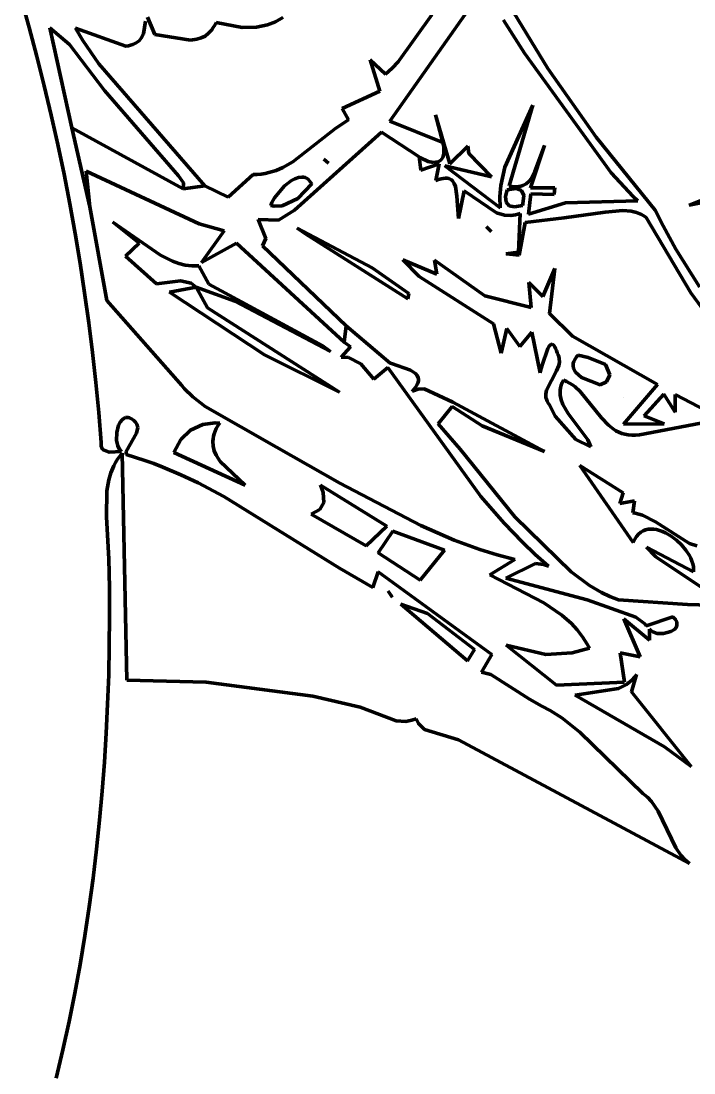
# Model space of a CAD drawing. Header units: millimetres. Extents: x 0 to 10.4, y 0 to 8.2.
# Drawn here: x 3.572 to 4.476, y 2.363 to 3.778 of the extents above; entities that cross this region are included whole.
import ezdxf

# ---------------------------------------------------------------- set-up
doc = ezdxf.new("R2010")
doc.units = ezdxf.units.MM
for name, color, linetype, lineweight in [('color#000000ff', 7, 'CONTINUOUS', 100), ('color#929292ff', 7, 'CONTINUOUS', 100), ('color#ffffffff', 7, 'CONTINUOUS', 100)]:
    doc.layers.add(name, color=color, linetype=linetype, lineweight=lineweight)

msp = doc.modelspace()

# ---------------------------------------------------------------- linework, layer by layer
at = {"layer": 'color#000000ff'}
for p, q in [((3.5827, 3.7696), (3.5717, 3.8087)), ((4.2287, 3.7983), (4.28, 3.7143)), ((3.739, 3.7783), (3.7364, 3.7612)), ((3.7517, 3.76), (3.7416, 3.7833)), ((3.9235, 3.7831), (3.9136, 3.7772)), ((4.2486, 3.7353), (4.2204, 3.7796)), ((3.5931, 3.7305), (3.5827, 3.7696)), ((3.6369, 3.7468), (3.6102, 3.7693)), ((3.6102, 3.7693), (3.6401, 3.6346)), ((3.7127, 3.7446), (3.6449, 3.7685)), ((3.6449, 3.7685), (3.6548, 3.7522)), ((3.8261, 3.7641), (3.8238, 3.7618)), ((3.8282, 3.7666), (3.8261, 3.7641)), ((3.8302, 3.7695), (3.8282, 3.7666)), ((3.8321, 3.7727), (3.8302, 3.7695)), ((3.8338, 3.7763), (3.8321, 3.7727)), ((3.8691, 3.7695), (3.8338, 3.7763)), ((3.8883, 3.7699), (3.8691, 3.7695)), ((3.903, 3.773), (3.8883, 3.7699)), ((3.9136, 3.7772), (3.903, 3.773)), ((3.6548, 3.7522), (3.6761, 3.7209)), ((3.7303, 3.7517), (3.7265, 3.7489)), ((3.7333, 3.7552), (3.7303, 3.7517)), ((3.7364, 3.7612), (3.7333, 3.7552)), ((3.7994, 3.7526), (3.7517, 3.76)), ((3.8082, 3.7537), (3.7994, 3.7526)), ((3.8138, 3.7555), (3.8082, 3.7537)), ((3.819, 3.7581), (3.8138, 3.7555)), ((3.8238, 3.7618), (3.819, 3.7581)), ((3.6839, 3.6849), (3.6369, 3.7468)), ((3.716, 3.7451), (3.7127, 3.7446)), ((3.719, 3.7458), (3.716, 3.7451)), ((3.7218, 3.7466), (3.719, 3.7458)), ((3.7265, 3.7489), (3.7218, 3.7466)), ((3.603, 3.6911), (3.5931, 3.7305)), ((4.3649, 3.5739), (4.2486, 3.7353)), ((3.6761, 3.7209), (3.8189, 3.5567)), ((4.28, 3.7143), (4.3447, 3.6223)), ((3.6123, 3.6517), (3.603, 3.6911)), ((3.7835, 3.57), (3.6839, 3.6849)), ((4.2219, 3.5817), (4.2596, 3.665)), ((4.2596, 3.665), (4.2277, 3.5565)), ((3.6212, 3.6121), (3.6123, 3.6517)), ((4.1388, 3.6149), (4.1287, 3.652)), ((4.1287, 3.652), (4.148, 3.5863)), ((4.4698, 3.5307), (4.7593, 3.6461)), ((3.6401, 3.6346), (3.6643, 3.5282)), ((4.3447, 3.6223), (4.4242, 3.5241)), ((3.6295, 3.5724), (3.6212, 3.6121)), ((4.1399, 3.6093), (4.1388, 3.6149)), ((4.1403, 3.6044), (4.1399, 3.6093)), ((4.148, 3.5863), (4.1722, 3.61)), ((4.1722, 3.61), (4.1737, 3.6003)), ((4.2752, 3.6107), (4.2565, 3.5539)), ((4.2622, 3.5763), (4.2752, 3.6107)), ((4.109, 3.5777), (4.1068, 3.5958)), ((4.1068, 3.5958), (4.1088, 3.5944)), ((4.1088, 3.5944), (4.1189, 3.5893)), ((4.136, 3.5912), (4.1386, 3.5949)), ((4.1386, 3.5949), (4.1401, 3.6001)), ((4.1401, 3.6001), (4.1403, 3.6044)), ((4.1737, 3.6003), (4.2042, 3.5688)), ((4.1339, 3.5863), (4.109, 3.5777)), ((4.1189, 3.5893), (4.1262, 3.5879)), ((4.1262, 3.5879), (4.1323, 3.5888)), ((4.1292, 3.5637), (4.1339, 3.5863)), ((4.1323, 3.5888), (4.136, 3.5912)), ((4.2007, 3.5696), (4.1412, 3.5834)), ((4.1412, 3.5834), (4.2159, 3.5272)), ((4.2165, 3.5572), (4.2219, 3.5817)), ((3.6372, 3.5326), (3.6295, 3.5724)), ((3.7902, 3.5608), (3.7835, 3.57)), ((4.1363, 3.5661), (4.133, 3.5651)), ((4.1394, 3.5667), (4.1363, 3.5661)), ((4.1421, 3.5669), (4.1394, 3.5667)), ((4.1446, 3.5668), (4.1421, 3.5669)), ((4.1468, 3.5663), (4.1446, 3.5668)), ((4.1487, 3.5656), (4.1468, 3.5663)), ((4.2042, 3.5688), (4.2007, 3.5696)), ((4.2543, 3.5626), (4.2574, 3.5667)), ((4.2574, 3.5667), (4.2622, 3.5763)), ((4.3947, 3.5425), (4.3649, 3.5739)), ((3.7897, 3.5525), (3.7902, 3.5608)), ((3.8189, 3.5567), (3.7897, 3.5525)), ((4.133, 3.5651), (4.1292, 3.5637)), ((4.1504, 3.5646), (4.1487, 3.5656)), ((4.1518, 3.5633), (4.1504, 3.5646)), ((4.1541, 3.5599), (4.1518, 3.5633)), ((4.1558, 3.5558), (4.1541, 3.5599)), ((4.1576, 3.5429), (4.1558, 3.5558)), ((4.2153, 3.5423), (4.2165, 3.5572)), ((4.2371, 3.553), (4.2251, 3.5513)), ((4.2277, 3.5565), (4.2314, 3.5558)), ((4.2314, 3.5558), (4.2349, 3.5554)), ((4.2349, 3.5554), (4.2381, 3.5554)), ((4.2447, 3.5504), (4.2371, 3.553)), ((4.2381, 3.5554), (4.241, 3.5556)), ((4.241, 3.5556), (4.2437, 3.5562)), ((4.2437, 3.5562), (4.2462, 3.557)), ((4.2462, 3.557), (4.2506, 3.5594)), ((4.2506, 3.5594), (4.2543, 3.5626)), ((4.2565, 3.5539), (4.2895, 3.5539)), ((4.2895, 3.5539), (4.2885, 3.5449)), ((4.1597, 3.5125), (4.1576, 3.5429)), ((4.1675, 3.5499), (4.1597, 3.5125)), ((4.2107, 3.5202), (4.1675, 3.5499)), ((4.2159, 3.5272), (4.2153, 3.5423)), ((4.2251, 3.5513), (4.2231, 3.5423)), ((4.2231, 3.5423), (4.2237, 3.5345)), ((4.2478, 3.5435), (4.2447, 3.5504)), ((4.2464, 3.5323), (4.2478, 3.5435)), ((4.2572, 3.546), (4.2541, 3.5184)), ((4.2885, 3.5449), (4.2572, 3.546)), ((4.4011, 3.5365), (4.3947, 3.5425)), ((3.6444, 3.4927), (3.6372, 3.5326)), ((3.6643, 3.5282), (3.687, 3.4024)), ((4.2237, 3.5345), (4.2277, 3.5299)), ((4.2277, 3.5299), (4.2351, 3.5285)), ((4.2351, 3.5285), (4.2458, 3.5303)), ((4.2458, 3.5303), (4.2464, 3.5323)), ((4.2541, 3.5184), (4.3035, 3.5336)), ((4.3035, 3.5336), (4.4011, 3.5365)), ((4.3805, 3.5233), (4.3569, 3.5213)), ((4.3917, 3.5224), (4.3805, 3.5233)), ((4.4242, 3.5241), (4.4349, 3.5027)), ((4.5008, 3.537), (4.4698, 3.5307)), ((4.2215, 3.5173), (4.2107, 3.5202)), ((4.2301, 3.5169), (4.2215, 3.5173)), ((4.2362, 3.5177), (4.2301, 3.5169)), ((4.2425, 3.5193), (4.2362, 3.5177)), ((4.2406, 3.4673), (4.2425, 3.5193)), ((4.3018, 3.5134), (4.2492, 3.5072)), ((4.3569, 3.5213), (4.3018, 3.5134)), ((4.3989, 3.5207), (4.3917, 3.5224)), ((4.4057, 3.518), (4.3989, 3.5207)), ((4.409, 3.5163), (4.4057, 3.518)), ((4.4122, 3.5142), (4.409, 3.5163)), ((4.4722, 3.4129), (4.4122, 3.5142)), ((3.6949, 3.5079), (3.7592, 3.4632)), ((3.7305, 3.4797), (3.6949, 3.5079)), ((3.943, 3.4996), (4.0439, 3.4464)), ((3.953, 3.4926), (3.943, 3.4996)), ((4.2492, 3.5072), (4.2412, 3.4635)), ((4.4349, 3.5027), (4.4521, 3.4714)), ((3.6511, 3.4528), (3.6444, 3.4927)), ((4.0919, 3.4048), (3.953, 3.4926)), ((3.7123, 3.4622), (3.7305, 3.4797)), ((4.2237, 3.4651), (4.2406, 3.4673)), ((4.4521, 3.4714), (4.4836, 3.4209)), ((3.6572, 3.4127), (3.6511, 3.4528)), ((3.7538, 3.4248), (3.7123, 3.4622)), ((3.7592, 3.4632), (3.7754, 3.4552)), ((3.7754, 3.4552), (3.7838, 3.4522)), ((4.2412, 3.4635), (4.2237, 3.4651)), ((3.7838, 3.4522), (3.7925, 3.4501)), ((3.7925, 3.4501), (3.8015, 3.4491)), ((3.8015, 3.4491), (3.8062, 3.449)), ((3.8062, 3.449), (3.8109, 3.4492)), ((3.8109, 3.4492), (3.8242, 3.4243)), ((4.0439, 3.4464), (4.0929, 3.4116)), ((3.7862, 3.4289), (3.7538, 3.4248)), ((3.8006, 3.4255), (3.7862, 3.4289)), ((3.8072, 3.4205), (3.8006, 3.4255)), ((3.8242, 3.4243), (3.9774, 3.3415)), ((3.6627, 3.3725), (3.6572, 3.4127)), ((3.8591, 3.4013), (3.8072, 3.4205)), ((4.0929, 3.4116), (4.0919, 3.4048)), ((4.5621, 3.289), (4.4722, 3.4129)), ((3.687, 3.4024), (3.7877, 3.2881)), ((3.9876, 3.3338), (3.8591, 3.4013)), ((3.6677, 3.3323), (3.6627, 3.3725)), ((4.0062, 3.3462), (4.0088, 3.3681)), ((4.0088, 3.3681), (4.0681, 3.3182)), ((3.9774, 3.3415), (3.9876, 3.3338)), ((4.0019, 3.326), (4.0144, 3.3399)), ((4.0144, 3.3399), (4.0062, 3.3462)), ((3.6722, 3.292), (3.6677, 3.3323)), ((4.0121, 3.3258), (4.0019, 3.326)), ((4.0286, 3.3173), (4.0121, 3.3258)), ((4.317, 3.3243), (4.3186, 3.3265)), ((4.3186, 3.3265), (4.3205, 3.3287)), ((4.3205, 3.3287), (4.334, 3.3259)), ((4.334, 3.3259), (4.3573, 3.3164)), ((4.0458, 3.2965), (4.0286, 3.3173)), ((4.0647, 3.3124), (4.0458, 3.2965)), ((4.1899, 3.1388), (4.0647, 3.3124)), ((4.0681, 3.3182), (4.0697, 3.3175)), ((4.0697, 3.3175), (4.0952, 3.3086)), ((4.3138, 3.3144), (4.3141, 3.3182)), ((4.3145, 3.3108), (4.3138, 3.3144)), ((4.3141, 3.3182), (4.3148, 3.3202)), ((4.3148, 3.3202), (4.3157, 3.3222)), ((4.3157, 3.3222), (4.317, 3.3243)), ((4.3573, 3.3164), (4.3634, 3.3025)), ((4.0952, 3.3086), (4.1021, 3.3042)), ((4.1021, 3.3042), (4.1044, 3.3015)), ((4.1044, 3.3015), (4.1057, 3.2983)), ((4.1057, 3.2983), (4.1059, 3.2965)), ((4.3172, 3.3059), (4.3145, 3.3108)), ((4.3251, 3.2989), (4.3172, 3.3059)), ((4.3504, 3.2889), (4.3251, 3.2989)), ((4.3634, 3.3025), (4.3589, 3.2929)), ((3.6761, 3.2517), (3.6722, 3.292)), ((3.7877, 3.2881), (3.7912, 3.2841)), ((3.7912, 3.2841), (3.8025, 3.2729)), ((4.0999, 3.2829), (4.0974, 3.28)), ((4.0995, 3.2811), (4.1056, 3.2832)), ((4.1019, 3.2855), (4.0999, 3.2829)), ((4.1034, 3.288), (4.1019, 3.2855)), ((4.1046, 3.2904), (4.1034, 3.288)), ((4.1054, 3.2926), (4.1046, 3.2904)), ((4.1058, 3.2946), (4.1054, 3.2926)), ((4.1056, 3.2832), (4.1136, 3.2836)), ((4.1059, 3.2965), (4.1058, 3.2946)), ((4.1136, 3.2836), (4.1524, 3.2658)), ((4.3589, 3.2929), (4.3504, 3.2889)), ((3.8025, 3.2729), (3.819, 3.2599)), ((4.0974, 3.28), (4.0995, 3.2811)), ((4.3811, 3.2719), (4.3811, 3.2719)), ((3.819, 3.2599), (3.9153, 3.2053)), ((4.1515, 3.2596), (4.1324, 3.2363)), ((4.1915, 3.2337), (4.1515, 3.2596)), ((4.1524, 3.2658), (4.2753, 3.1991)), ((3.6794, 3.2113), (3.6761, 3.2517)), ((3.7075, 3.2419), (3.7049, 3.2386)), ((3.7104, 3.2441), (3.7075, 3.2419)), ((3.712, 3.2448), (3.7104, 3.2441)), ((3.7137, 3.2452), (3.712, 3.2448)), ((3.7155, 3.2451), (3.7137, 3.2452)), ((3.7174, 3.2447), (3.7155, 3.2451)), ((3.7193, 3.2439), (3.7174, 3.2447)), ((3.7213, 3.2426), (3.7193, 3.2439)), ((3.7234, 3.2409), (3.7213, 3.2426)), ((3.7255, 3.2387), (3.7234, 3.2409)), ((3.7029, 3.2345), (3.7003, 3.2248)), ((3.7049, 3.2386), (3.7029, 3.2345)), ((3.7275, 3.2359), (3.7255, 3.2387)), ((3.727, 3.224), (3.7286, 3.2315)), ((3.7286, 3.2315), (3.7275, 3.2359)), ((3.7996, 3.228), (3.7866, 3.2153)), ((3.816, 3.2355), (3.7996, 3.228)), ((3.8327, 3.2378), (3.816, 3.2355)), ((3.8313, 3.2232), (3.8325, 3.2267)), ((3.8325, 3.2267), (3.8342, 3.2303)), ((3.8388, 3.2376), (3.8327, 3.2378)), ((3.8342, 3.2303), (3.8363, 3.2339)), ((3.8363, 3.2339), (3.8388, 3.2376)), ((4.1324, 3.2363), (4.1619, 3.2026)), ((4.2753, 3.1991), (4.1915, 3.2337)), ((3.7003, 3.2248), (3.7001, 3.2143)), ((3.7001, 3.2143), (3.7018, 3.207)), ((3.7132, 3.1995), (3.727, 3.224)), ((3.7866, 3.2153), (3.7771, 3.1979)), ((3.8295, 3.213), (3.8298, 3.2163)), ((3.83, 3.2066), (3.8295, 3.213)), ((3.8298, 3.2163), (3.8303, 3.2197)), ((3.8303, 3.2197), (3.8313, 3.2232)), ((3.6795, 3.2066), (3.6794, 3.2113)), ((3.6812, 3.2022), (3.6795, 3.2066)), ((3.6902, 3.1982), (3.6812, 3.2022)), ((3.7067, 3.1994), (3.6902, 3.1982)), ((3.7018, 3.207), (3.7038, 3.2028)), ((3.7038, 3.2028), (3.7067, 3.1994)), ((3.7129, 3.1951), (3.7132, 3.1995)), ((3.7771, 3.1979), (3.873, 3.1538)), ((3.8315, 3.2004), (3.83, 3.2066)), ((3.8341, 3.1944), (3.8315, 3.2004)), ((3.9153, 3.2053), (4.0004, 3.1566)), ((4.1619, 3.2026), (4.2356, 3.1114)), ((3.6963, 3.18), (3.6986, 3.1844)), ((3.6986, 3.1844), (3.7013, 3.1888)), ((3.7013, 3.1888), (3.7044, 3.193)), ((3.7044, 3.193), (3.7078, 3.1972)), ((3.7078, 3.1972), (3.714, 2.8918)), ((3.7255, 3.1914), (3.7129, 3.1951)), ((3.738, 3.1874), (3.7255, 3.1914)), ((3.7503, 3.183), (3.738, 3.1874)), ((3.8394, 3.1858), (3.8341, 3.1944)), ((3.873, 3.1538), (3.8394, 3.1858)), ((3.6896, 3.1613), (3.6924, 3.1708)), ((3.6924, 3.1708), (3.6963, 3.18)), ((3.7625, 3.1783), (3.7503, 3.183)), ((3.7864, 3.1681), (3.7625, 3.1783)), ((4.3948, 3.0767), (4.323, 3.1805)), ((4.323, 3.1805), (4.3813, 3.1435)), ((3.6871, 3.1466), (3.6896, 3.1613)), ((3.8099, 3.157), (3.7864, 3.1681)), ((3.8443, 3.1386), (3.8099, 3.157)), ((4.0004, 3.1566), (4.1091, 3.0996)), ((3.6867, 3.111), (3.6871, 3.1466)), ((3.9742, 3.154), (3.978, 3.1441)), ((4.0633, 3.0989), (3.9742, 3.154)), ((3.978, 3.1441), (3.9789, 3.1309)), ((4.3813, 3.1435), (4.3767, 3.1292)), ((3.9997, 3.0425), (3.8443, 3.1386)), ((3.9789, 3.1309), (3.9735, 3.1212)), ((4.221, 3.1029), (4.1899, 3.1388)), ((4.3767, 3.1292), (4.3966, 3.133)), ((4.3966, 3.133), (4.3942, 3.1169)), ((3.9735, 3.1212), (3.9619, 3.1148)), ((3.9619, 3.1148), (4.0356, 3.0726)), ((4.3942, 3.1169), (4.3975, 3.1164)), ((4.3975, 3.1164), (4.4072, 3.1138)), ((4.4072, 3.1138), (4.4248, 3.1047)), ((3.6897, 3.055), (3.6867, 3.111)), ((4.0356, 3.0726), (4.0633, 3.0989)), ((4.1091, 3.0996), (4.154, 3.0802)), ((4.2457, 3.0772), (4.221, 3.1029)), ((4.2356, 3.1114), (4.3113, 3.0375)), ((4.4248, 3.1047), (4.4703, 3.0755)), ((4.0717, 3.092), (4.0517, 3.0628)), ((4.1411, 3.0667), (4.0717, 3.092)), ((4.3993, 3.085), (4.3969, 3.0812)), ((4.402, 3.0881), (4.3993, 3.085)), ((4.4049, 3.0906), (4.402, 3.0881)), ((4.4081, 3.0925), (4.4049, 3.0906)), ((4.4114, 3.0938), (4.4081, 3.0925)), ((4.4149, 3.0946), (4.4114, 3.0938)), ((4.4186, 3.095), (4.4149, 3.0946)), ((4.4224, 3.0948), (4.4186, 3.095)), ((4.4262, 3.0942), (4.4224, 3.0948)), ((4.4301, 3.0932), (4.4262, 3.0942)), ((4.434, 3.0918), (4.4301, 3.0932)), ((4.4379, 3.09), (4.434, 3.0918)), ((4.4456, 3.0856), (4.4379, 3.09)), ((4.4529, 3.08), (4.4456, 3.0856)), ((4.154, 3.0802), (4.1885, 3.0675)), ((4.263, 3.0608), (4.2457, 3.0772)), ((4.3969, 3.0812), (4.3948, 3.0767)), ((4.425, 3.0577), (4.4124, 3.0708)), ((4.4124, 3.0708), (4.4757, 3.0376)), ((4.4596, 3.0737), (4.4529, 3.08)), ((4.4654, 3.0667), (4.4596, 3.0737)), ((4.4703, 3.0755), (4.4801, 3.0726)), ((4.0517, 3.0628), (4.1082, 3.0261)), ((4.1082, 3.0261), (4.1411, 3.0667)), ((4.1885, 3.0675), (4.2119, 3.0602)), ((4.2119, 3.0602), (4.2356, 3.0538)), ((4.2809, 3.045), (4.263, 3.0608)), ((4.4927, 3.0125), (4.425, 3.0577)), ((4.4702, 3.0594), (4.4654, 3.0667)), ((4.4721, 3.0556), (4.4702, 3.0594)), ((3.6904, 3.016), (3.6897, 3.055)), ((4.0448, 3.0165), (3.9997, 3.0425)), ((4.2356, 3.0538), (4.2021, 3.0336)), ((4.2236, 3.029), (4.2632, 3.0485)), ((4.2632, 3.0485), (4.274, 3.0475)), ((4.274, 3.0475), (4.2809, 3.045)), ((4.4736, 3.0519), (4.4721, 3.0556)), ((4.4748, 3.0482), (4.4736, 3.0519)), ((4.4755, 3.0446), (4.4748, 3.0482)), ((4.4758, 3.041), (4.4755, 3.0446)), ((4.0517, 3.0373), (4.0448, 3.0165)), ((4.2045, 2.9263), (4.0517, 3.0373)), ((4.2021, 3.0336), (4.2746, 2.9956)), ((4.3328, 2.9997), (4.2236, 3.029)), ((4.3113, 3.0375), (4.3359, 3.0189)), ((4.4757, 3.0376), (4.4758, 3.041)), ((3.6906, 2.9769), (3.6904, 3.016)), ((4.3359, 3.0189), (4.3519, 3.0095)), ((4.0654, 3.0115), (4.0707, 3.0035)), ((4.0695, 3.0053), (4.0654, 3.0115)), ((4.0707, 3.0035), (4.0695, 3.0053)), ((4.398, 2.9763), (4.3328, 2.9997)), ((4.3519, 3.0095), (4.3631, 3.0041)), ((4.3631, 3.0041), (4.3749, 2.9996)), ((4.0824, 2.994), (4.1179, 2.9816)), ((4.1717, 2.9179), (4.0824, 2.994)), ((4.2746, 2.9956), (4.2986, 2.9793)), ((4.3749, 2.9996), (4.4677, 2.9933)), ((4.4677, 2.9933), (4.5166, 2.992)), ((3.6903, 2.9378), (3.6906, 2.9769)), ((4.1179, 2.9816), (4.1815, 2.9331)), ((4.2986, 2.9793), (4.3116, 2.9679)), ((4.404, 2.923), (4.3821, 2.9744)), ((4.3821, 2.9744), (4.4166, 2.9453)), ((4.4101, 2.9673), (4.398, 2.9763)), ((4.4479, 2.9768), (4.4123, 2.965)), ((4.4498, 2.975), (4.4479, 2.9768)), ((4.4513, 2.9733), (4.4498, 2.975)), ((4.4524, 2.9716), (4.4513, 2.9733)), ((4.4531, 2.97), (4.4524, 2.9716)), ((4.3116, 2.9679), (4.3194, 2.9595)), ((4.3194, 2.9595), (4.3266, 2.9502)), ((4.4123, 2.965), (4.4101, 2.9673)), ((4.4166, 2.9453), (4.4167, 2.9604)), ((4.4167, 2.9604), (4.4181, 2.959)), ((4.4181, 2.959), (4.4212, 2.9567)), ((4.4454, 2.957), (4.45, 2.96)), ((4.45, 2.96), (4.4522, 2.9625)), ((4.4522, 2.9625), (4.4534, 2.9653)), ((4.4535, 2.9683), (4.4531, 2.97)), ((4.4534, 2.9653), (4.4535, 2.9683)), ((4.3266, 2.9502), (4.3329, 2.9402)), ((4.4212, 2.9567), (4.427, 2.9547)), ((4.427, 2.9547), (4.4354, 2.9543)), ((4.4354, 2.9543), (4.4454, 2.957)), ((3.6895, 2.8987), (3.6903, 2.9378)), ((4.1815, 2.9331), (4.1717, 2.9179)), ((4.2774, 2.9264), (4.2237, 2.939)), ((4.2237, 2.939), (4.2917, 2.8848)), ((4.3357, 2.9348), (4.3126, 2.9283)), ((4.3329, 2.9402), (4.3357, 2.9348)), ((4.1905, 2.9027), (4.2045, 2.9263)), ((4.3126, 2.9283), (4.2774, 2.9264)), ((4.3829, 2.8889), (4.377, 2.9287)), ((4.377, 2.9287), (4.404, 2.923)), ((4.2033, 2.8995), (4.1905, 2.9027)), ((3.6881, 2.8596), (3.6895, 2.8987)), ((3.714, 2.8918), (3.8204, 2.8889)), ((3.8204, 2.8889), (3.9641, 2.8702)), ((4.2551, 2.8663), (4.2033, 2.8995)), ((4.2917, 2.8848), (4.3829, 2.8889)), ((4.3928, 2.8917), (4.3857, 2.8858)), ((4.3924, 2.8759), (4.399, 2.8994)), ((4.3971, 2.8967), (4.3928, 2.8917)), ((4.399, 2.8994), (4.3971, 2.8967)), ((4.375, 2.8803), (4.3165, 2.8717)), ((4.3857, 2.8858), (4.375, 2.8803)), ((4.4726, 2.7756), (4.3924, 2.8759)), ((3.6863, 2.8205), (3.6881, 2.8596)), ((3.9641, 2.8702), (4.0275, 2.8555)), ((4.272, 2.8566), (4.2551, 2.8663)), ((4.3165, 2.8717), (4.4369, 2.802)), ((4.0275, 2.8555), (4.0759, 2.8368)), ((4.2832, 2.8508), (4.272, 2.8566)), ((4.2989, 2.8409), (4.2832, 2.8508)), ((4.0759, 2.8368), (4.0891, 2.8361)), ((4.0891, 2.8361), (4.0972, 2.8377)), ((4.0972, 2.8377), (4.1027, 2.8398)), ((4.1027, 2.8398), (4.1062, 2.8333)), ((4.1062, 2.8333), (4.114, 2.8253)), ((4.3231, 2.8217), (4.2989, 2.8409)), ((3.6838, 2.7814), (3.6863, 2.8205)), ((4.114, 2.8253), (4.1596, 2.8116)), ((4.4078, 2.7393), (4.3231, 2.8217)), ((4.1596, 2.8116), (4.4705, 2.645)), ((4.4369, 2.802), (4.4726, 2.7756)), ((3.6809, 2.7423), (3.6838, 2.7814)), ((3.6773, 2.7033), (3.6809, 2.7423)), ((4.414, 2.7342), (4.4078, 2.7393)), ((4.4194, 2.7285), (4.414, 2.7342)), ((4.4282, 2.7157), (4.4194, 2.7285)), ((3.6732, 2.6644), (3.6773, 2.7033)), ((4.4519, 2.6661), (4.4282, 2.7157)), ((3.6685, 2.6255), (3.6732, 2.6644)), ((4.4587, 2.6564), (4.4519, 2.6661)), ((4.4642, 2.6504), (4.4587, 2.6564)), ((4.4705, 2.645), (4.4642, 2.6504)), ((3.6633, 2.5867), (3.6685, 2.6255)), ((3.6574, 2.548), (3.6633, 2.5867)), ((3.651, 2.5094), (3.6574, 2.548)), ((3.6439, 2.4709), (3.651, 2.5094)), ((3.6362, 2.4325), (3.6439, 2.4709)), ((3.6279, 2.3943), (3.6362, 2.4325)), ((3.619, 2.3562), (3.6279, 2.3943))]:
    msp.add_line(p, q, dxfattribs=at)
at = {"layer": 'color#929292ff'}
for p, q in [((4.1739, 3.7942), (4.0676, 3.6438)), ((4.0786, 3.7236), (4.1241, 3.7866)), ((4.0541, 3.6839), (4.041, 3.7259)), ((4.041, 3.7259), (4.0617, 3.707)), ((4.0705, 3.715), (4.0786, 3.7236)), ((4.0617, 3.707), (4.0705, 3.715)), ((4.0035, 3.6607), (4.0541, 3.6839)), ((4.012, 3.6456), (4.0035, 3.6607)), ((3.9947, 3.6343), (4.012, 3.6456)), ((4.0676, 3.6438), (4.1388, 3.6149)), ((3.6643, 3.5282), (3.6401, 3.6346)), ((3.6401, 3.6346), (3.7897, 3.5525)), ((3.9371, 3.5889), (3.9947, 3.6343)), ((4.0565, 3.6287), (3.9393, 3.5237)), ((4.1068, 3.5958), (4.0565, 3.6287)), ((4.1388, 3.6149), (4.1399, 3.6093)), ((4.1399, 3.6093), (4.1403, 3.6044)), ((4.1088, 3.5944), (4.1068, 3.5958)), ((4.1189, 3.5893), (4.1088, 3.5944)), ((4.1386, 3.5949), (4.136, 3.5912)), ((4.1401, 3.6001), (4.1386, 3.5949)), ((4.1403, 3.6044), (4.1401, 3.6001)), ((3.9145, 3.5774), (3.9238, 3.5814)), ((3.9238, 3.5814), (3.9371, 3.5889)), ((3.9787, 3.5927), (3.9849, 3.5872)), ((3.9849, 3.5872), (3.9787, 3.5927)), ((4.1262, 3.5879), (4.1189, 3.5893)), ((4.1323, 3.5888), (4.1262, 3.5879)), ((4.136, 3.5912), (4.1323, 3.5888)), ((3.8112, 3.5055), (3.6591, 3.5764)), ((3.6591, 3.5764), (3.6643, 3.5282)), ((3.8502, 3.5412), (3.8836, 3.572)), ((3.8836, 3.572), (3.8891, 3.5721)), ((3.8891, 3.5721), (3.8944, 3.5725)), ((3.8944, 3.5725), (3.8997, 3.5733)), ((3.8997, 3.5733), (3.9047, 3.5744)), ((3.9047, 3.5744), (3.9145, 3.5774)), ((3.9399, 3.5662), (3.9351, 3.5637)), ((3.9447, 3.5679), (3.9399, 3.5662)), ((3.9492, 3.5684), (3.9447, 3.5679)), ((3.9514, 3.5682), (3.9492, 3.5684)), ((3.9535, 3.5677), (3.9514, 3.5682)), ((3.9556, 3.5668), (3.9535, 3.5677)), ((3.9575, 3.5655), (3.9556, 3.5668)), ((3.7897, 3.5525), (3.8189, 3.5567)), ((3.8189, 3.5567), (3.8502, 3.5412)), ((3.9257, 3.5565), (3.9125, 3.5407)), ((3.9351, 3.5637), (3.9257, 3.5565)), ((3.9439, 3.5394), (3.9624, 3.5592)), ((3.9592, 3.5638), (3.9575, 3.5655)), ((3.9609, 3.5617), (3.9592, 3.5638)), ((3.9624, 3.5592), (3.9609, 3.5617)), ((3.9125, 3.5407), (3.9089, 3.5341)), ((3.9227, 3.5299), (3.9439, 3.5394)), ((3.9089, 3.5341), (3.9076, 3.5303)), ((3.9076, 3.5303), (3.9118, 3.5295)), ((3.9118, 3.5295), (3.9227, 3.5299)), ((3.9393, 3.5237), (3.9178, 3.5103)), ((3.9178, 3.5103), (3.8904, 3.5114)), ((3.8904, 3.5114), (3.9006, 3.4857)), ((3.8448, 3.4959), (3.8112, 3.5055)), ((3.8145, 3.4536), (3.8448, 3.4959)), ((4.1976, 3.5013), (4.2037, 3.4952)), ((4.2037, 3.4952), (4.1976, 3.5013)), ((3.9006, 3.4857), (3.8962, 3.4758)), ((3.8615, 3.4794), (3.8145, 3.4536)), ((4.0062, 3.3462), (3.8615, 3.4794)), ((3.8962, 3.4758), (4.0088, 3.3681)), ((4.085, 3.4571), (4.1306, 3.438)), ((4.1067, 3.4348), (4.085, 3.4571)), ((4.1306, 3.438), (4.1275, 3.4565)), ((4.1275, 3.4565), (4.1954, 3.4087)), ((4.2732, 3.4078), (4.2892, 3.4454)), ((4.2892, 3.4454), (4.2821, 3.385)), ((4.2069, 3.3708), (4.1067, 3.4348)), ((4.2576, 3.3929), (4.2543, 3.4268)), ((4.2543, 3.4268), (4.2732, 3.4078)), ((3.7711, 3.4134), (3.8072, 3.4205)), ((3.8992, 3.3292), (3.7711, 3.4134)), ((3.8072, 3.4205), (3.8222, 3.3925)), ((4.1954, 3.4087), (4.2576, 3.3929)), ((3.8222, 3.3925), (3.9998, 3.279)), ((4.2821, 3.385), (4.3132, 3.3542)), ((4.0088, 3.3681), (4.0062, 3.3462)), ((4.2171, 3.3314), (4.2069, 3.3708)), ((4.2249, 3.3646), (4.2171, 3.3314)), ((4.2423, 3.3404), (4.2249, 3.3646)), ((4.2582, 3.3596), (4.2423, 3.3404)), ((4.2696, 3.305), (4.2582, 3.3596)), ((4.3132, 3.3542), (4.4274, 3.2895)), ((4.2816, 3.3409), (4.2797, 3.3378)), ((4.2835, 3.3428), (4.2816, 3.3409)), ((4.2845, 3.3434), (4.2835, 3.3428)), ((4.2855, 3.3435), (4.2845, 3.3434)), ((4.2864, 3.3433), (4.2855, 3.3435)), ((4.2874, 3.3426), (4.2864, 3.3433)), ((4.2884, 3.3415), (4.2874, 3.3426)), ((4.2894, 3.3399), (4.2884, 3.3415)), ((4.2904, 3.3378), (4.2894, 3.3399)), ((3.9998, 3.279), (3.8992, 3.3292)), ((4.2797, 3.3378), (4.2722, 3.3154)), ((4.2914, 3.3351), (4.2904, 3.3378)), ((4.2924, 3.3319), (4.2914, 3.3351)), ((4.2937, 3.3293), (4.2924, 3.3319)), ((4.2947, 3.3269), (4.2937, 3.3293)), ((4.2952, 3.3244), (4.2947, 3.3269)), ((4.3186, 3.3265), (4.317, 3.3243)), ((4.3205, 3.3287), (4.3186, 3.3265)), ((4.334, 3.3259), (4.3205, 3.3287)), ((4.3573, 3.3164), (4.334, 3.3259)), ((4.2722, 3.3154), (4.2702, 3.3076)), ((4.2917, 3.3077), (4.2945, 3.3148)), ((4.2945, 3.3148), (4.2954, 3.3195)), ((4.2954, 3.3195), (4.2952, 3.3244)), ((4.3141, 3.3182), (4.3138, 3.3144)), ((4.3138, 3.3144), (4.3145, 3.3108)), ((4.3148, 3.3202), (4.3141, 3.3182)), ((4.3157, 3.3222), (4.3148, 3.3202)), ((4.317, 3.3243), (4.3157, 3.3222)), ((4.3634, 3.3025), (4.3573, 3.3164)), ((4.2702, 3.3076), (4.2696, 3.305)), ((4.2781, 3.2818), (4.2917, 3.3077)), ((4.3145, 3.3108), (4.3172, 3.3059)), ((4.3172, 3.3059), (4.3251, 3.2989)), ((4.3251, 3.2989), (4.3504, 3.2889)), ((4.3589, 3.2929), (4.3634, 3.3025)), ((4.2969, 3.285), (4.2964, 3.2816)), ((4.2978, 3.2884), (4.2969, 3.285)), ((4.2991, 3.2919), (4.2978, 3.2884)), ((4.3008, 3.2954), (4.2991, 3.2919)), ((4.3051, 3.2935), (4.3008, 3.2954)), ((4.3092, 3.2914), (4.3051, 3.2935)), ((4.313, 3.2889), (4.3092, 3.2914)), ((4.3166, 3.2862), (4.313, 3.2889)), ((4.3234, 3.2801), (4.3166, 3.2862)), ((4.3504, 3.2889), (4.3589, 3.2929)), ((4.4274, 3.2895), (4.3817, 3.236)), ((4.2772, 3.2769), (4.2781, 3.2818)), ((4.2774, 3.272), (4.2772, 3.2769)), ((4.278, 3.2696), (4.2774, 3.272)), ((4.2789, 3.2671), (4.278, 3.2696)), ((4.2964, 3.2816), (4.2963, 3.2783)), ((4.2963, 3.2783), (4.2964, 3.2751)), ((4.2964, 3.2751), (4.2977, 3.2687)), ((4.2977, 3.2687), (4.3001, 3.2625)), ((4.3522, 3.2444), (4.3234, 3.2801)), ((4.3811, 3.2719), (4.3811, 3.2719)), ((4.4094, 3.2472), (4.4357, 3.2763)), ((4.4357, 3.2763), (4.4512, 3.2522)), ((4.4512, 3.2522), (4.451, 3.2761)), ((4.451, 3.2761), (4.5144, 3.2429)), ((4.2803, 3.2645), (4.2789, 3.2671)), ((4.282, 3.262), (4.2803, 3.2645)), ((4.2896, 3.2469), (4.282, 3.262)), ((4.3001, 3.2625), (4.3072, 3.2504)), ((4.3174, 3.2155), (4.2896, 3.2469)), ((4.3072, 3.2504), (4.3335, 3.2148)), ((4.3613, 3.2349), (4.3522, 3.2444)), ((4.5144, 3.2429), (4.4031, 3.2217)), ((4.4361, 3.2363), (4.4094, 3.2472)), ((4.3679, 3.2296), (4.3613, 3.2349)), ((4.3715, 3.2273), (4.3679, 3.2296)), ((4.3753, 3.2253), (4.3715, 3.2273)), ((4.3817, 3.236), (4.4361, 3.2363)), ((4.3377, 3.2056), (4.3174, 3.2155)), ((4.3335, 3.2148), (4.3377, 3.2056)), ((4.3793, 3.2237), (4.3753, 3.2253)), ((4.3835, 3.2225), (4.3793, 3.2237)), ((4.388, 3.2216), (4.3835, 3.2225)), ((4.3927, 3.2212), (4.388, 3.2216)), ((4.3977, 3.2212), (4.3927, 3.2212)), ((4.4031, 3.2217), (4.3977, 3.2212))]:
    msp.add_line(p, q, dxfattribs=at)
at = {"layer": 'color#ffffffff'}
for p, q in [((3.5717, 3.8087), (3.5827, 3.7696)), ((4.0676, 3.6438), (4.1739, 3.7942)), ((4.28, 3.7143), (4.2287, 3.7983)), ((3.7364, 3.7612), (3.739, 3.7783)), ((3.7416, 3.7833), (3.7517, 3.76)), ((3.9136, 3.7772), (3.9235, 3.7831)), ((4.1241, 3.7866), (4.0786, 3.7236)), ((4.2204, 3.7796), (4.2486, 3.7353)), ((3.5827, 3.7696), (3.5931, 3.7305)), ((3.6102, 3.7693), (3.6369, 3.7468)), ((3.6401, 3.6346), (3.6102, 3.7693)), ((3.6548, 3.7522), (3.6449, 3.7685)), ((3.6449, 3.7685), (3.7127, 3.7446)), ((3.8238, 3.7618), (3.8261, 3.7641)), ((3.8261, 3.7641), (3.8282, 3.7666)), ((3.8282, 3.7666), (3.8302, 3.7695)), ((3.8302, 3.7695), (3.8321, 3.7727)), ((3.8321, 3.7727), (3.8338, 3.7763)), ((3.8338, 3.7763), (3.8691, 3.7695)), ((3.8691, 3.7695), (3.8883, 3.7699)), ((3.8883, 3.7699), (3.903, 3.773)), ((3.903, 3.773), (3.9136, 3.7772)), ((3.6761, 3.7209), (3.6548, 3.7522)), ((3.7265, 3.7489), (3.7303, 3.7517)), ((3.7303, 3.7517), (3.7333, 3.7552)), ((3.7333, 3.7552), (3.7364, 3.7612)), ((3.7517, 3.76), (3.7994, 3.7526)), ((3.7994, 3.7526), (3.8082, 3.7537)), ((3.8082, 3.7537), (3.8138, 3.7555)), ((3.8138, 3.7555), (3.819, 3.7581)), ((3.819, 3.7581), (3.8238, 3.7618)), ((3.6369, 3.7468), (3.6839, 3.6849)), ((3.7127, 3.7446), (3.716, 3.7451)), ((3.716, 3.7451), (3.719, 3.7458)), ((3.719, 3.7458), (3.7218, 3.7466)), ((3.7218, 3.7466), (3.7265, 3.7489)), ((3.5931, 3.7305), (3.603, 3.6911)), ((4.0617, 3.707), (4.041, 3.7259)), ((4.041, 3.7259), (4.0541, 3.6839)), ((4.0786, 3.7236), (4.0705, 3.715)), ((4.2486, 3.7353), (4.3649, 3.5739)), ((3.8189, 3.5567), (3.6761, 3.7209)), ((4.0705, 3.715), (4.0617, 3.707)), ((4.3447, 3.6223), (4.28, 3.7143)), ((3.603, 3.6911), (3.6123, 3.6517)), ((3.6839, 3.6849), (3.7835, 3.57)), ((4.0541, 3.6839), (4.0035, 3.6607)), ((4.2596, 3.665), (4.2219, 3.5817)), ((4.2277, 3.5565), (4.2596, 3.665)), ((3.6123, 3.6517), (3.6212, 3.6121)), ((4.0035, 3.6607), (4.012, 3.6456)), ((4.148, 3.5863), (4.1287, 3.652)), ((4.1287, 3.652), (4.1388, 3.6149)), ((4.012, 3.6456), (3.9947, 3.6343)), ((4.1388, 3.6149), (4.0676, 3.6438)), ((4.7593, 3.6461), (4.4698, 3.5307)), ((3.7897, 3.5525), (3.6401, 3.6346)), ((3.9947, 3.6343), (3.9371, 3.5889)), ((3.9393, 3.5237), (4.0565, 3.6287)), ((4.0565, 3.6287), (4.1068, 3.5958)), ((4.4242, 3.5241), (4.3447, 3.6223)), ((3.6212, 3.6121), (3.6295, 3.5724)), ((4.1722, 3.61), (4.148, 3.5863)), ((4.1737, 3.6003), (4.1722, 3.61)), ((4.2565, 3.5539), (4.2752, 3.6107)), ((4.2752, 3.6107), (4.2622, 3.5763)), ((4.1068, 3.5958), (4.109, 3.5777)), ((4.2042, 3.5688), (4.1737, 3.6003)), ((3.9238, 3.5814), (3.9145, 3.5774)), ((3.9371, 3.5889), (3.9238, 3.5814)), ((3.9787, 3.5927), (3.9849, 3.5872)), ((3.9849, 3.5872), (3.9787, 3.5927)), ((4.109, 3.5777), (4.1339, 3.5863)), ((4.1339, 3.5863), (4.1292, 3.5637)), ((4.2159, 3.5272), (4.1412, 3.5834)), ((4.1412, 3.5834), (4.2007, 3.5696)), ((4.2219, 3.5817), (4.2165, 3.5572)), ((3.6295, 3.5724), (3.6372, 3.5326)), ((3.6591, 3.5764), (3.8112, 3.5055)), ((3.6643, 3.5282), (3.6591, 3.5764)), ((3.7835, 3.57), (3.7902, 3.5608)), ((3.8836, 3.572), (3.8502, 3.5412)), ((3.8891, 3.5721), (3.8836, 3.572)), ((3.8944, 3.5725), (3.8891, 3.5721)), ((3.8997, 3.5733), (3.8944, 3.5725)), ((3.9047, 3.5744), (3.8997, 3.5733)), ((3.9145, 3.5774), (3.9047, 3.5744)), ((3.9351, 3.5637), (3.9399, 3.5662)), ((3.9399, 3.5662), (3.9447, 3.5679)), ((3.9447, 3.5679), (3.9492, 3.5684)), ((3.9492, 3.5684), (3.9514, 3.5682)), ((3.9514, 3.5682), (3.9535, 3.5677)), ((3.9535, 3.5677), (3.9556, 3.5668)), ((3.9556, 3.5668), (3.9575, 3.5655)), ((4.133, 3.5651), (4.1363, 3.5661)), ((4.1363, 3.5661), (4.1394, 3.5667)), ((4.1394, 3.5667), (4.1421, 3.5669)), ((4.1421, 3.5669), (4.1446, 3.5668)), ((4.1446, 3.5668), (4.1468, 3.5663)), ((4.1468, 3.5663), (4.1487, 3.5656)), ((4.2007, 3.5696), (4.2042, 3.5688)), ((4.2574, 3.5667), (4.2543, 3.5626)), ((4.2622, 3.5763), (4.2574, 3.5667)), ((4.3649, 3.5739), (4.3947, 3.5425)), ((3.7902, 3.5608), (3.7897, 3.5525)), ((3.8502, 3.5412), (3.8189, 3.5567)), ((3.9125, 3.5407), (3.9257, 3.5565)), ((3.9257, 3.5565), (3.9351, 3.5637)), ((3.9624, 3.5592), (3.9439, 3.5394)), ((3.9575, 3.5655), (3.9592, 3.5638)), ((3.9592, 3.5638), (3.9609, 3.5617)), ((3.9609, 3.5617), (3.9624, 3.5592)), ((4.1292, 3.5637), (4.133, 3.5651)), ((4.1487, 3.5656), (4.1504, 3.5646)), ((4.1504, 3.5646), (4.1518, 3.5633)), ((4.1518, 3.5633), (4.1541, 3.5599)), ((4.1541, 3.5599), (4.1558, 3.5558)), ((4.1558, 3.5558), (4.1576, 3.5429)), ((4.2165, 3.5572), (4.2153, 3.5423)), ((4.2251, 3.5513), (4.2371, 3.553)), ((4.2314, 3.5558), (4.2277, 3.5565)), ((4.2349, 3.5554), (4.2314, 3.5558)), ((4.2381, 3.5554), (4.2349, 3.5554)), ((4.2371, 3.553), (4.2447, 3.5504)), ((4.241, 3.5556), (4.2381, 3.5554)), ((4.2437, 3.5562), (4.241, 3.5556)), ((4.2462, 3.557), (4.2437, 3.5562)), ((4.2506, 3.5594), (4.2462, 3.557)), ((4.2543, 3.5626), (4.2506, 3.5594)), ((4.2895, 3.5539), (4.2565, 3.5539)), ((4.2885, 3.5449), (4.2895, 3.5539)), ((3.9089, 3.5341), (3.9125, 3.5407)), ((3.9439, 3.5394), (3.9227, 3.5299)), ((4.1576, 3.5429), (4.1597, 3.5125)), ((4.1597, 3.5125), (4.1675, 3.5499)), ((4.1675, 3.5499), (4.2107, 3.5202)), ((4.2153, 3.5423), (4.2159, 3.5272)), ((4.2231, 3.5423), (4.2251, 3.5513)), ((4.2237, 3.5345), (4.2231, 3.5423)), ((4.2447, 3.5504), (4.2478, 3.5435)), ((4.2478, 3.5435), (4.2464, 3.5323)), ((4.2541, 3.5184), (4.2572, 3.546)), ((4.2572, 3.546), (4.2885, 3.5449)), ((4.3947, 3.5425), (4.4011, 3.5365)), ((3.6372, 3.5326), (3.6444, 3.4927)), ((3.687, 3.4024), (3.6643, 3.5282)), ((3.9076, 3.5303), (3.9089, 3.5341)), ((3.9118, 3.5295), (3.9076, 3.5303)), ((3.9227, 3.5299), (3.9118, 3.5295)), ((3.9178, 3.5103), (3.9393, 3.5237)), ((4.2277, 3.5299), (4.2237, 3.5345)), ((4.2351, 3.5285), (4.2277, 3.5299)), ((4.2458, 3.5303), (4.2351, 3.5285)), ((4.2464, 3.5323), (4.2458, 3.5303)), ((4.3035, 3.5336), (4.2541, 3.5184)), ((4.4011, 3.5365), (4.3035, 3.5336)), ((4.3569, 3.5213), (4.3805, 3.5233)), ((4.3805, 3.5233), (4.3917, 3.5224)), ((4.4349, 3.5027), (4.4242, 3.5241)), ((4.4698, 3.5307), (4.5008, 3.537)), ((3.9006, 3.4857), (3.8904, 3.5114)), ((3.8904, 3.5114), (3.9178, 3.5103)), ((4.2107, 3.5202), (4.2215, 3.5173)), ((4.2215, 3.5173), (4.2301, 3.5169)), ((4.2301, 3.5169), (4.2362, 3.5177)), ((4.2362, 3.5177), (4.2425, 3.5193)), ((4.2425, 3.5193), (4.2406, 3.4673)), ((4.2492, 3.5072), (4.3018, 3.5134)), ((4.3018, 3.5134), (4.3569, 3.5213)), ((4.3917, 3.5224), (4.3989, 3.5207)), ((4.3989, 3.5207), (4.4057, 3.518)), ((4.4057, 3.518), (4.409, 3.5163)), ((4.409, 3.5163), (4.4122, 3.5142)), ((4.4122, 3.5142), (4.4722, 3.4129)), ((3.6949, 3.5079), (3.7305, 3.4797)), ((3.7592, 3.4632), (3.6949, 3.5079)), ((3.8112, 3.5055), (3.8448, 3.4959)), ((3.8448, 3.4959), (3.8145, 3.4536)), ((3.943, 3.4996), (3.953, 3.4926)), ((4.0439, 3.4464), (3.943, 3.4996)), ((4.1976, 3.5013), (4.2037, 3.4952)), ((4.2037, 3.4952), (4.1976, 3.5013)), ((4.2412, 3.4635), (4.2492, 3.5072)), ((4.4521, 3.4714), (4.4349, 3.5027)), ((3.6444, 3.4927), (3.6511, 3.4528)), ((3.8962, 3.4758), (3.9006, 3.4857)), ((3.953, 3.4926), (4.0919, 3.4048)), ((3.7305, 3.4797), (3.7123, 3.4622)), ((3.8145, 3.4536), (3.8615, 3.4794)), ((3.8615, 3.4794), (4.0062, 3.3462)), ((4.0088, 3.3681), (3.8962, 3.4758)), ((4.2406, 3.4673), (4.2237, 3.4651)), ((4.4836, 3.4209), (4.4521, 3.4714)), ((3.6511, 3.4528), (3.6572, 3.4127)), ((3.7123, 3.4622), (3.7538, 3.4248)), ((3.7754, 3.4552), (3.7592, 3.4632)), ((3.7838, 3.4522), (3.7754, 3.4552)), ((4.085, 3.4571), (4.1067, 3.4348)), ((4.1306, 3.438), (4.085, 3.4571)), ((4.1954, 3.4087), (4.1275, 3.4565)), ((4.1275, 3.4565), (4.1306, 3.438)), ((4.2237, 3.4651), (4.2412, 3.4635)), ((3.7925, 3.4501), (3.7838, 3.4522)), ((3.8015, 3.4491), (3.7925, 3.4501)), ((3.8062, 3.449), (3.8015, 3.4491)), ((3.8109, 3.4492), (3.8062, 3.449)), ((3.8242, 3.4243), (3.8109, 3.4492)), ((4.0929, 3.4116), (4.0439, 3.4464)), ((4.2892, 3.4454), (4.2732, 3.4078)), ((4.2821, 3.385), (4.2892, 3.4454)), ((3.7538, 3.4248), (3.7862, 3.4289)), ((3.7862, 3.4289), (3.8006, 3.4255)), ((3.8006, 3.4255), (3.8072, 3.4205)), ((3.9774, 3.3415), (3.8242, 3.4243)), ((4.1067, 3.4348), (4.2069, 3.3708)), ((4.2732, 3.4078), (4.2543, 3.4268)), ((4.2543, 3.4268), (4.2576, 3.3929)), ((3.6572, 3.4127), (3.6627, 3.3725)), ((3.8072, 3.4205), (3.7711, 3.4134)), ((3.7711, 3.4134), (3.8992, 3.3292)), ((3.8072, 3.4205), (3.8591, 3.4013)), ((3.8222, 3.3925), (3.8072, 3.4205)), ((4.0919, 3.4048), (4.0929, 3.4116)), ((4.4722, 3.4129), (4.5621, 3.289)), ((3.7877, 3.2881), (3.687, 3.4024)), ((3.8591, 3.4013), (3.9876, 3.3338)), ((4.2576, 3.3929), (4.1954, 3.4087)), ((3.9998, 3.279), (3.8222, 3.3925)), ((4.3132, 3.3542), (4.2821, 3.385)), ((3.6627, 3.3725), (3.6677, 3.3323)), ((4.0681, 3.3182), (4.0088, 3.3681)), ((4.2069, 3.3708), (4.2171, 3.3314)), ((4.2171, 3.3314), (4.2249, 3.3646)), ((4.2249, 3.3646), (4.2423, 3.3404)), ((4.2423, 3.3404), (4.2582, 3.3596)), ((4.2582, 3.3596), (4.2696, 3.305)), ((4.4274, 3.2895), (4.3132, 3.3542)), ((3.9876, 3.3338), (3.9774, 3.3415)), ((4.0144, 3.3399), (4.0019, 3.326)), ((4.0062, 3.3462), (4.0144, 3.3399)), ((4.2797, 3.3378), (4.2816, 3.3409)), ((4.2816, 3.3409), (4.2835, 3.3428)), ((4.2835, 3.3428), (4.2845, 3.3434)), ((4.2845, 3.3434), (4.2855, 3.3435)), ((4.2855, 3.3435), (4.2864, 3.3433)), ((4.2864, 3.3433), (4.2874, 3.3426)), ((4.2874, 3.3426), (4.2884, 3.3415)), ((4.2884, 3.3415), (4.2894, 3.3399)), ((4.2894, 3.3399), (4.2904, 3.3378)), ((3.6677, 3.3323), (3.6722, 3.292)), ((3.8992, 3.3292), (3.9998, 3.279)), ((4.0019, 3.326), (4.0121, 3.3258)), ((4.0121, 3.3258), (4.0286, 3.3173)), ((4.2722, 3.3154), (4.2797, 3.3378)), ((4.2904, 3.3378), (4.2914, 3.3351)), ((4.2914, 3.3351), (4.2924, 3.3319)), ((4.2924, 3.3319), (4.2937, 3.3293)), ((4.2937, 3.3293), (4.2947, 3.3269)), ((4.2947, 3.3269), (4.2952, 3.3244)), ((4.0286, 3.3173), (4.0458, 3.2965)), ((4.0458, 3.2965), (4.0647, 3.3124)), ((4.0647, 3.3124), (4.1899, 3.1388)), ((4.0697, 3.3175), (4.0681, 3.3182)), ((4.0952, 3.3086), (4.0697, 3.3175)), ((4.2702, 3.3076), (4.2722, 3.3154)), ((4.2945, 3.3148), (4.2917, 3.3077)), ((4.2954, 3.3195), (4.2945, 3.3148)), ((4.2952, 3.3244), (4.2954, 3.3195)), ((4.1021, 3.3042), (4.0952, 3.3086)), ((4.1044, 3.3015), (4.1021, 3.3042)), ((4.1057, 3.2983), (4.1044, 3.3015)), ((4.1059, 3.2965), (4.1057, 3.2983)), ((4.2696, 3.305), (4.2702, 3.3076)), ((4.2917, 3.3077), (4.2781, 3.2818)), ((3.6722, 3.292), (3.6761, 3.2517)), ((3.7912, 3.2841), (3.7877, 3.2881)), ((3.8025, 3.2729), (3.7912, 3.2841)), ((4.0974, 3.28), (4.0999, 3.2829)), ((4.1056, 3.2832), (4.0995, 3.2811)), ((4.0999, 3.2829), (4.1019, 3.2855)), ((4.1019, 3.2855), (4.1034, 3.288)), ((4.1034, 3.288), (4.1046, 3.2904)), ((4.1046, 3.2904), (4.1054, 3.2926)), ((4.1054, 3.2926), (4.1058, 3.2946)), ((4.1136, 3.2836), (4.1056, 3.2832)), ((4.1058, 3.2946), (4.1059, 3.2965)), ((4.1524, 3.2658), (4.1136, 3.2836)), ((4.2964, 3.2816), (4.2969, 3.285)), ((4.2969, 3.285), (4.2978, 3.2884)), ((4.2978, 3.2884), (4.2991, 3.2919)), ((4.2991, 3.2919), (4.3008, 3.2954)), ((4.3008, 3.2954), (4.3051, 3.2935)), ((4.3051, 3.2935), (4.3092, 3.2914)), ((4.3092, 3.2914), (4.313, 3.2889)), ((4.313, 3.2889), (4.3166, 3.2862)), ((4.3166, 3.2862), (4.3234, 3.2801)), ((4.3817, 3.236), (4.4274, 3.2895)), ((3.819, 3.2599), (3.8025, 3.2729)), ((4.0995, 3.2811), (4.0974, 3.28)), ((4.2781, 3.2818), (4.2772, 3.2769)), ((4.2772, 3.2769), (4.2774, 3.272)), ((4.2774, 3.272), (4.278, 3.2696)), ((4.278, 3.2696), (4.2789, 3.2671)), ((4.2963, 3.2783), (4.2964, 3.2816)), ((4.2964, 3.2751), (4.2963, 3.2783)), ((4.2977, 3.2687), (4.2964, 3.2751)), ((4.3001, 3.2625), (4.2977, 3.2687)), ((4.3234, 3.2801), (4.3522, 3.2444)), ((4.4357, 3.2763), (4.4094, 3.2472)), ((4.4512, 3.2522), (4.4357, 3.2763)), ((4.5144, 3.2429), (4.451, 3.2761)), ((4.451, 3.2761), (4.4512, 3.2522)), ((3.9153, 3.2053), (3.819, 3.2599)), ((4.1324, 3.2363), (4.1515, 3.2596)), ((4.1515, 3.2596), (4.1915, 3.2337)), ((4.2753, 3.1991), (4.1524, 3.2658)), ((4.2789, 3.2671), (4.2803, 3.2645)), ((4.2803, 3.2645), (4.282, 3.262)), ((4.282, 3.262), (4.2896, 3.2469)), ((4.3072, 3.2504), (4.3001, 3.2625)), ((3.6761, 3.2517), (3.6794, 3.2113)), ((3.7049, 3.2386), (3.7075, 3.2419)), ((3.7075, 3.2419), (3.7104, 3.2441)), ((3.7104, 3.2441), (3.712, 3.2448)), ((3.712, 3.2448), (3.7137, 3.2452)), ((3.7137, 3.2452), (3.7155, 3.2451)), ((3.7155, 3.2451), (3.7174, 3.2447)), ((3.7174, 3.2447), (3.7193, 3.2439)), ((3.7193, 3.2439), (3.7213, 3.2426)), ((3.7213, 3.2426), (3.7234, 3.2409)), ((3.7234, 3.2409), (3.7255, 3.2387)), ((4.2896, 3.2469), (4.3174, 3.2155)), ((4.3335, 3.2148), (4.3072, 3.2504)), ((4.3522, 3.2444), (4.3613, 3.2349)), ((4.4031, 3.2217), (4.5144, 3.2429)), ((4.4094, 3.2472), (4.4361, 3.2363)), ((3.7003, 3.2248), (3.7029, 3.2345)), ((3.7029, 3.2345), (3.7049, 3.2386)), ((3.7255, 3.2387), (3.7275, 3.2359)), ((3.7286, 3.2315), (3.727, 3.224)), ((3.7275, 3.2359), (3.7286, 3.2315)), ((3.7866, 3.2153), (3.7996, 3.228)), ((3.7996, 3.228), (3.816, 3.2355)), ((3.816, 3.2355), (3.8327, 3.2378)), ((3.8325, 3.2267), (3.8313, 3.2232)), ((3.8342, 3.2303), (3.8325, 3.2267)), ((3.8327, 3.2378), (3.8388, 3.2376)), ((3.8363, 3.2339), (3.8342, 3.2303)), ((3.8388, 3.2376), (3.8363, 3.2339)), ((4.1619, 3.2026), (4.1324, 3.2363)), ((4.1915, 3.2337), (4.2753, 3.1991)), ((4.3613, 3.2349), (4.3679, 3.2296)), ((4.3679, 3.2296), (4.3715, 3.2273)), ((4.3715, 3.2273), (4.3753, 3.2253)), ((4.4361, 3.2363), (4.3817, 3.236)), ((3.7001, 3.2143), (3.7003, 3.2248)), ((3.7018, 3.207), (3.7001, 3.2143)), ((3.727, 3.224), (3.7132, 3.1995)), ((3.7771, 3.1979), (3.7866, 3.2153)), ((3.8298, 3.2163), (3.8295, 3.213)), ((3.8295, 3.213), (3.83, 3.2066)), ((3.8303, 3.2197), (3.8298, 3.2163)), ((3.8313, 3.2232), (3.8303, 3.2197)), ((4.3174, 3.2155), (4.3377, 3.2056)), ((4.3377, 3.2056), (4.3335, 3.2148)), ((4.3753, 3.2253), (4.3793, 3.2237)), ((4.3793, 3.2237), (4.3835, 3.2225)), ((4.3835, 3.2225), (4.388, 3.2216)), ((4.388, 3.2216), (4.3927, 3.2212)), ((4.3927, 3.2212), (4.3977, 3.2212)), ((4.3977, 3.2212), (4.4031, 3.2217)), ((3.6794, 3.2113), (3.6795, 3.2066)), ((3.6795, 3.2066), (3.6812, 3.2022)), ((3.6812, 3.2022), (3.6902, 3.1982)), ((3.6902, 3.1982), (3.7067, 3.1994)), ((3.7038, 3.2028), (3.7018, 3.207)), ((3.7067, 3.1994), (3.7038, 3.2028)), ((3.7132, 3.1995), (3.7129, 3.1951)), ((3.873, 3.1538), (3.7771, 3.1979)), ((3.83, 3.2066), (3.8315, 3.2004)), ((3.8315, 3.2004), (3.8341, 3.1944)), ((4.0004, 3.1566), (3.9153, 3.2053)), ((4.2356, 3.1114), (4.1619, 3.2026)), ((3.6986, 3.1844), (3.6963, 3.18)), ((3.7013, 3.1888), (3.6986, 3.1844)), ((3.7044, 3.193), (3.7013, 3.1888)), ((3.7078, 3.1972), (3.7044, 3.193)), ((3.714, 2.8918), (3.7078, 3.1972)), ((3.7129, 3.1951), (3.7255, 3.1914)), ((3.7255, 3.1914), (3.738, 3.1874)), ((3.738, 3.1874), (3.7503, 3.183)), ((3.8341, 3.1944), (3.8394, 3.1858)), ((3.8394, 3.1858), (3.873, 3.1538)), ((3.6924, 3.1708), (3.6896, 3.1613)), ((3.6963, 3.18), (3.6924, 3.1708)), ((3.7503, 3.183), (3.7625, 3.1783)), ((3.7625, 3.1783), (3.7864, 3.1681)), ((4.3813, 3.1435), (4.323, 3.1805)), ((4.323, 3.1805), (4.3948, 3.0767)), ((3.6896, 3.1613), (3.6871, 3.1466)), ((3.7864, 3.1681), (3.8099, 3.157)), ((3.8099, 3.157), (3.8443, 3.1386)), ((4.1091, 3.0996), (4.0004, 3.1566)), ((3.6871, 3.1466), (3.6867, 3.111)), ((3.9742, 3.154), (4.0633, 3.0989)), ((3.978, 3.1441), (3.9742, 3.154)), ((3.9789, 3.1309), (3.978, 3.1441)), ((4.3767, 3.1292), (4.3813, 3.1435)), ((3.8443, 3.1386), (3.9997, 3.0425)), ((3.9735, 3.1212), (3.9789, 3.1309)), ((4.1899, 3.1388), (4.221, 3.1029)), ((4.3966, 3.133), (4.3767, 3.1292)), ((4.3942, 3.1169), (4.3966, 3.133)), ((3.9619, 3.1148), (3.9735, 3.1212)), ((4.0356, 3.0726), (3.9619, 3.1148)), ((4.3975, 3.1164), (4.3942, 3.1169)), ((4.4072, 3.1138), (4.3975, 3.1164)), ((4.4248, 3.1047), (4.4072, 3.1138)), ((3.6867, 3.111), (3.6897, 3.055)), ((4.0633, 3.0989), (4.0356, 3.0726)), ((4.154, 3.0802), (4.1091, 3.0996)), ((4.221, 3.1029), (4.2457, 3.0772)), ((4.3113, 3.0375), (4.2356, 3.1114)), ((4.4703, 3.0755), (4.4248, 3.1047)), ((4.0517, 3.0628), (4.0717, 3.092)), ((4.0717, 3.092), (4.1411, 3.0667)), ((4.3969, 3.0812), (4.3993, 3.085)), ((4.3993, 3.085), (4.402, 3.0881)), ((4.402, 3.0881), (4.4049, 3.0906)), ((4.4049, 3.0906), (4.4081, 3.0925)), ((4.4081, 3.0925), (4.4114, 3.0938)), ((4.4114, 3.0938), (4.4149, 3.0946)), ((4.4149, 3.0946), (4.4186, 3.095)), ((4.4186, 3.095), (4.4224, 3.0948)), ((4.4224, 3.0948), (4.4262, 3.0942)), ((4.4262, 3.0942), (4.4301, 3.0932)), ((4.4301, 3.0932), (4.434, 3.0918)), ((4.434, 3.0918), (4.4379, 3.09)), ((4.4379, 3.09), (4.4456, 3.0856)), ((4.4456, 3.0856), (4.4529, 3.08)), ((4.1885, 3.0675), (4.154, 3.0802)), ((4.2457, 3.0772), (4.263, 3.0608)), ((4.3948, 3.0767), (4.3969, 3.0812)), ((4.4757, 3.0376), (4.4124, 3.0708)), ((4.4124, 3.0708), (4.425, 3.0577)), ((4.4529, 3.08), (4.4596, 3.0737)), ((4.4596, 3.0737), (4.4654, 3.0667)), ((4.4801, 3.0726), (4.4703, 3.0755)), ((4.1082, 3.0261), (4.0517, 3.0628)), ((4.1411, 3.0667), (4.1082, 3.0261)), ((4.2119, 3.0602), (4.1885, 3.0675)), ((4.2356, 3.0538), (4.2119, 3.0602)), ((4.263, 3.0608), (4.2809, 3.045)), ((4.425, 3.0577), (4.4927, 3.0125)), ((4.4654, 3.0667), (4.4702, 3.0594)), ((4.4702, 3.0594), (4.4721, 3.0556)), ((3.6897, 3.055), (3.6904, 3.016)), ((3.9997, 3.0425), (4.0448, 3.0165)), ((4.2021, 3.0336), (4.2356, 3.0538)), ((4.2632, 3.0485), (4.2236, 3.029)), ((4.274, 3.0475), (4.2632, 3.0485)), ((4.2809, 3.045), (4.274, 3.0475)), ((4.4721, 3.0556), (4.4736, 3.0519)), ((4.4736, 3.0519), (4.4748, 3.0482)), ((4.4748, 3.0482), (4.4755, 3.0446)), ((4.4755, 3.0446), (4.4758, 3.041)), ((4.0448, 3.0165), (4.0517, 3.0373)), ((4.0517, 3.0373), (4.2045, 2.9263)), ((4.2746, 2.9956), (4.2021, 3.0336)), ((4.2236, 3.029), (4.3328, 2.9997)), ((4.3359, 3.0189), (4.3113, 3.0375)), ((4.4758, 3.041), (4.4757, 3.0376)), ((3.6904, 3.016), (3.6906, 2.9769)), ((4.3519, 3.0095), (4.3359, 3.0189)), ((4.0654, 3.0115), (4.0695, 3.0053)), ((4.0707, 3.0035), (4.0654, 3.0115)), ((4.0695, 3.0053), (4.0707, 3.0035)), ((4.3328, 2.9997), (4.398, 2.9763)), ((4.3631, 3.0041), (4.3519, 3.0095)), ((4.3749, 2.9996), (4.3631, 3.0041)), ((4.0824, 2.994), (4.1717, 2.9179)), ((4.1179, 2.9816), (4.0824, 2.994)), ((4.2986, 2.9793), (4.2746, 2.9956)), ((4.4677, 2.9933), (4.3749, 2.9996)), ((4.5166, 2.992), (4.4677, 2.9933)), ((3.6906, 2.9769), (3.6903, 2.9378)), ((4.1815, 2.9331), (4.1179, 2.9816)), ((4.3116, 2.9679), (4.2986, 2.9793)), ((4.4166, 2.9453), (4.3821, 2.9744)), ((4.3821, 2.9744), (4.404, 2.923)), ((4.398, 2.9763), (4.4101, 2.9673)), ((4.4123, 2.965), (4.4479, 2.9768)), ((4.4479, 2.9768), (4.4498, 2.975)), ((4.4498, 2.975), (4.4513, 2.9733)), ((4.4513, 2.9733), (4.4524, 2.9716)), ((4.4524, 2.9716), (4.4531, 2.97)), ((4.3194, 2.9595), (4.3116, 2.9679)), ((4.3266, 2.9502), (4.3194, 2.9595)), ((4.4101, 2.9673), (4.4123, 2.965)), ((4.4167, 2.9604), (4.4166, 2.9453)), ((4.4181, 2.959), (4.4167, 2.9604)), ((4.4212, 2.9567), (4.4181, 2.959)), ((4.45, 2.96), (4.4454, 2.957)), ((4.4522, 2.9625), (4.45, 2.96)), ((4.4534, 2.9653), (4.4522, 2.9625)), ((4.4531, 2.97), (4.4535, 2.9683)), ((4.4535, 2.9683), (4.4534, 2.9653)), ((4.3329, 2.9402), (4.3266, 2.9502)), ((4.427, 2.9547), (4.4212, 2.9567)), ((4.4354, 2.9543), (4.427, 2.9547)), ((4.4454, 2.957), (4.4354, 2.9543)), ((3.6903, 2.9378), (3.6895, 2.8987)), ((4.1717, 2.9179), (4.1815, 2.9331)), ((4.2917, 2.8848), (4.2237, 2.939)), ((4.2237, 2.939), (4.2774, 2.9264)), ((4.3126, 2.9283), (4.3357, 2.9348)), ((4.3357, 2.9348), (4.3329, 2.9402)), ((4.2045, 2.9263), (4.1905, 2.9027)), ((4.2774, 2.9264), (4.3126, 2.9283)), ((4.404, 2.923), (4.377, 2.9287)), ((4.377, 2.9287), (4.3829, 2.8889)), ((4.1905, 2.9027), (4.2033, 2.8995)), ((3.6895, 2.8987), (3.6881, 2.8596)), ((3.8204, 2.8889), (3.714, 2.8918)), ((3.9641, 2.8702), (3.8204, 2.8889)), ((4.2033, 2.8995), (4.2551, 2.8663)), ((4.3829, 2.8889), (4.2917, 2.8848)), ((4.3857, 2.8858), (4.3928, 2.8917)), ((4.399, 2.8994), (4.3924, 2.8759)), ((4.3928, 2.8917), (4.3971, 2.8967)), ((4.3971, 2.8967), (4.399, 2.8994)), ((4.3165, 2.8717), (4.375, 2.8803)), ((4.375, 2.8803), (4.3857, 2.8858)), ((4.3924, 2.8759), (4.4726, 2.7756)), ((3.6881, 2.8596), (3.6863, 2.8205)), ((4.0275, 2.8555), (3.9641, 2.8702)), ((4.2551, 2.8663), (4.272, 2.8566)), ((4.4369, 2.802), (4.3165, 2.8717)), ((4.0759, 2.8368), (4.0275, 2.8555)), ((4.272, 2.8566), (4.2832, 2.8508)), ((4.2832, 2.8508), (4.2989, 2.8409)), ((4.0891, 2.8361), (4.0759, 2.8368)), ((4.0972, 2.8377), (4.0891, 2.8361)), ((4.1027, 2.8398), (4.0972, 2.8377)), ((4.1062, 2.8333), (4.1027, 2.8398)), ((4.114, 2.8253), (4.1062, 2.8333)), ((4.2989, 2.8409), (4.3231, 2.8217)), ((3.6863, 2.8205), (3.6838, 2.7814)), ((4.1596, 2.8116), (4.114, 2.8253)), ((4.3231, 2.8217), (4.4078, 2.7393)), ((4.4705, 2.645), (4.1596, 2.8116)), ((4.4726, 2.7756), (4.4369, 2.802)), ((3.6838, 2.7814), (3.6809, 2.7423)), ((3.6809, 2.7423), (3.6773, 2.7033)), ((4.4078, 2.7393), (4.414, 2.7342)), ((4.414, 2.7342), (4.4194, 2.7285)), ((4.4194, 2.7285), (4.4282, 2.7157)), ((3.6773, 2.7033), (3.6732, 2.6644)), ((4.4282, 2.7157), (4.4519, 2.6661)), ((3.6732, 2.6644), (3.6685, 2.6255)), ((4.4519, 2.6661), (4.4587, 2.6564)), ((4.4587, 2.6564), (4.4642, 2.6504)), ((4.4642, 2.6504), (4.4705, 2.645)), ((3.6685, 2.6255), (3.6633, 2.5867)), ((3.6633, 2.5867), (3.6574, 2.548)), ((3.6574, 2.548), (3.651, 2.5094)), ((3.651, 2.5094), (3.6439, 2.4709)), ((3.6439, 2.4709), (3.6362, 2.4325)), ((3.6362, 2.4325), (3.6279, 2.3943)), ((3.6279, 2.3943), (3.619, 2.3562))]:
    msp.add_line(p, q, dxfattribs=at)

doc.saveas('drawing.dxf')
